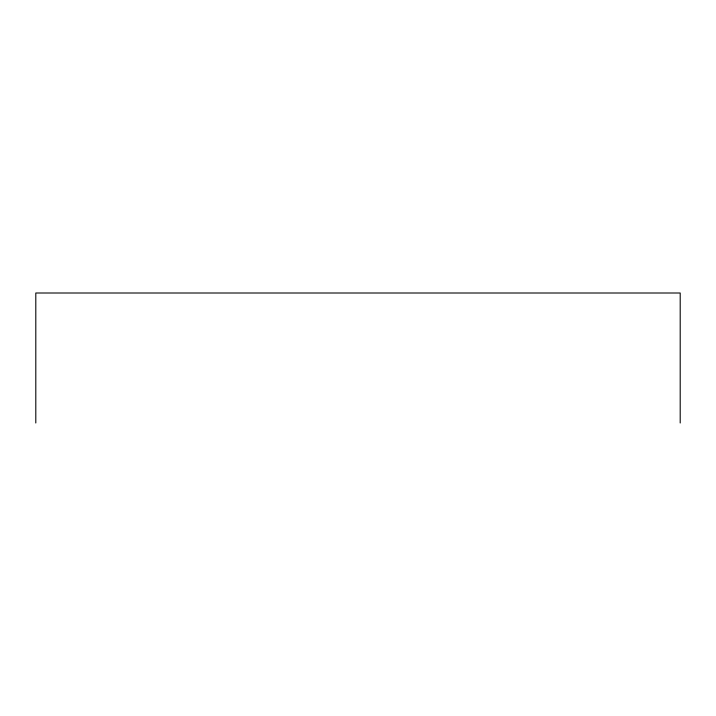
<?xml version="1.0" encoding="UTF-8"?>
<svg xmlns="http://www.w3.org/2000/svg" width="716" height="716" viewBox="0 0 716 716"><rect width="100%" height="100%" fill="white"/><g stroke="black" fill="none" stroke-linecap="round" stroke-linejoin="round"><path stroke-width="1.07" d="M680.2 422.995L680.2 293.005L35.8 293.005L35.8 422.995"/></g></svg>
